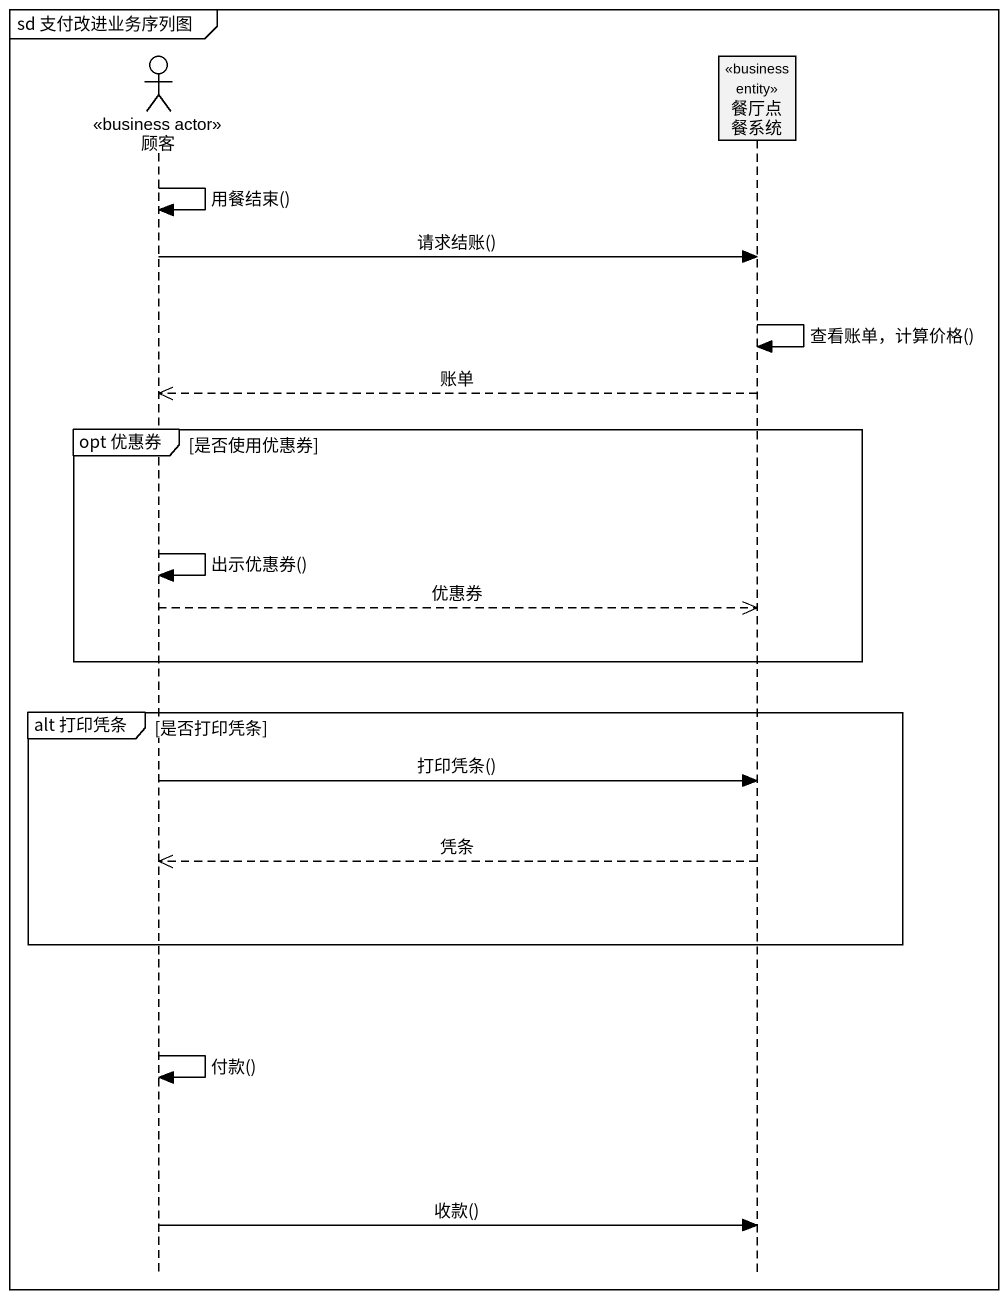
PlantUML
@startuml
mainframe sd 支付改进业务序列图
hide footbox
actor 顾客 <<business actor>>
participant 餐厅点餐系统 <<business entity>>

顾客 -> 顾客 : 用餐结束()
顾客 -> 餐厅点餐系统 : 请求结账()
餐厅点餐系统 -> 餐厅点餐系统 : 查看账单，计算价格()
餐厅点餐系统 -->> 顾客 : 账单
group opt 优惠券 [是否使用优惠券]
  顾客 -> 顾客 : 出示优惠券()
  顾客 -->> 餐厅点餐系统 : 优惠券
end
group alt 打印凭条 [是否打印凭条]
  顾客 -> 餐厅点餐系统 : 打印凭条()
  餐厅点餐系统 -->> 顾客 : 凭条
end
顾客 -> 顾客 : 付款()
顾客 -> 餐厅点餐系统 : 收款()
@enduml
